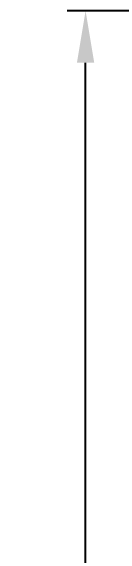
# Model space of a CAD drawing. Header units: millimetres. Extents: x 12064 to 35004, y -6103 to -2658.
# Drawn here: x 26816.94 to 26824.37, y -2991.54 to -2954.86 of the extents above; entities that cross this region are included whole.
import ezdxf

# ---------------------------------------------------------------- set-up
doc = ezdxf.new("R2010")
doc.units = ezdxf.units.MM
doc.layers.add('Layer_09', color=1, linetype='Continuous', lineweight=15)
doc.styles.add('Style_01', font='ARIALNI.TTF', dxfattribs={"width": 0.9, "height": 3.5})
doc.dimstyles.new('DimStyle_03', dxfattribs={"dimtxt": 3.5, "dimasz": 3.5, "dimexe": 1.25, "dimexo": 0, "dimtad": 1, "dimdec": 1, "dimtxsty": 'Style_01', "dimcen": 0, "dimazin": 3, "dimtfac": 1, "dimtdec": 1, "dimtmove": 0, "dimatfit": 3})

# ---------------------------------------------------------------- blocks, each defined once
blk = doc.blocks.new('*D39')
at = {"layer": 'Defpoints', "color": 0, "ltscale": 0.5, "transparency": 16777216}
for p in [(26821.975, -2954.865), (26871.796, -2954.865), (26855.996, -3091.002)]:
    blk.add_point(p, dxfattribs=at)
at = {"layer": 'Layer_09', "color": 0, "lineweight": -2, "ltscale": 0.5, "transparency": 16777216}
for p, q in [((26871.796, -2954.865), (26820.725, -2954.865)), ((26821.975, -3087.502), (26821.975, -2958.365)), ((26855.996, -3091.002), (26820.725, -3091.002))]:
    blk.add_line(p, q, dxfattribs=at)
at = {"layer": 'Layer_09', "color": 0, "ltscale": 0.5, "transparency": 16777216}
for points in [[(26821.391, -2958.365), (26822.558, -2958.365), (26821.975, -2954.865)], [(26821.391, -3087.502), (26822.558, -3087.502), (26821.975, -3091.002)]]:
    blk.add_solid(points, dxfattribs=at)
at = {"layer": 'Layer_09', "color": 0, "ltscale": 0.5, "transparency": 16777216, "insert": (26819.239, -3022.933), "char_height": 3.5, "attachment_point": 5, "rotation": 90, "style": 'Style_01'}
blk.add_mtext('136,1', dxfattribs=at)

msp = doc.modelspace()

# ---------------------------------------------------------------- dimensions: what is measured, and where the dimension line sits
at = {"layer": 'Layer_09', "ltscale": 0.5}
dim = msp.add_linear_dim(base=(26821.975, -2954.865), p1=(26855.996, -3091.002), p2=(26871.796, -2954.865), angle=90, dimstyle='DimStyle_03', dxfattribs=at)
dim.commit()
dim.dimension.update_dxf_attribs({"geometry": '*D39', "text_midpoint": (26819.239, -3022.933)})

doc.saveas('drawing.dxf')
